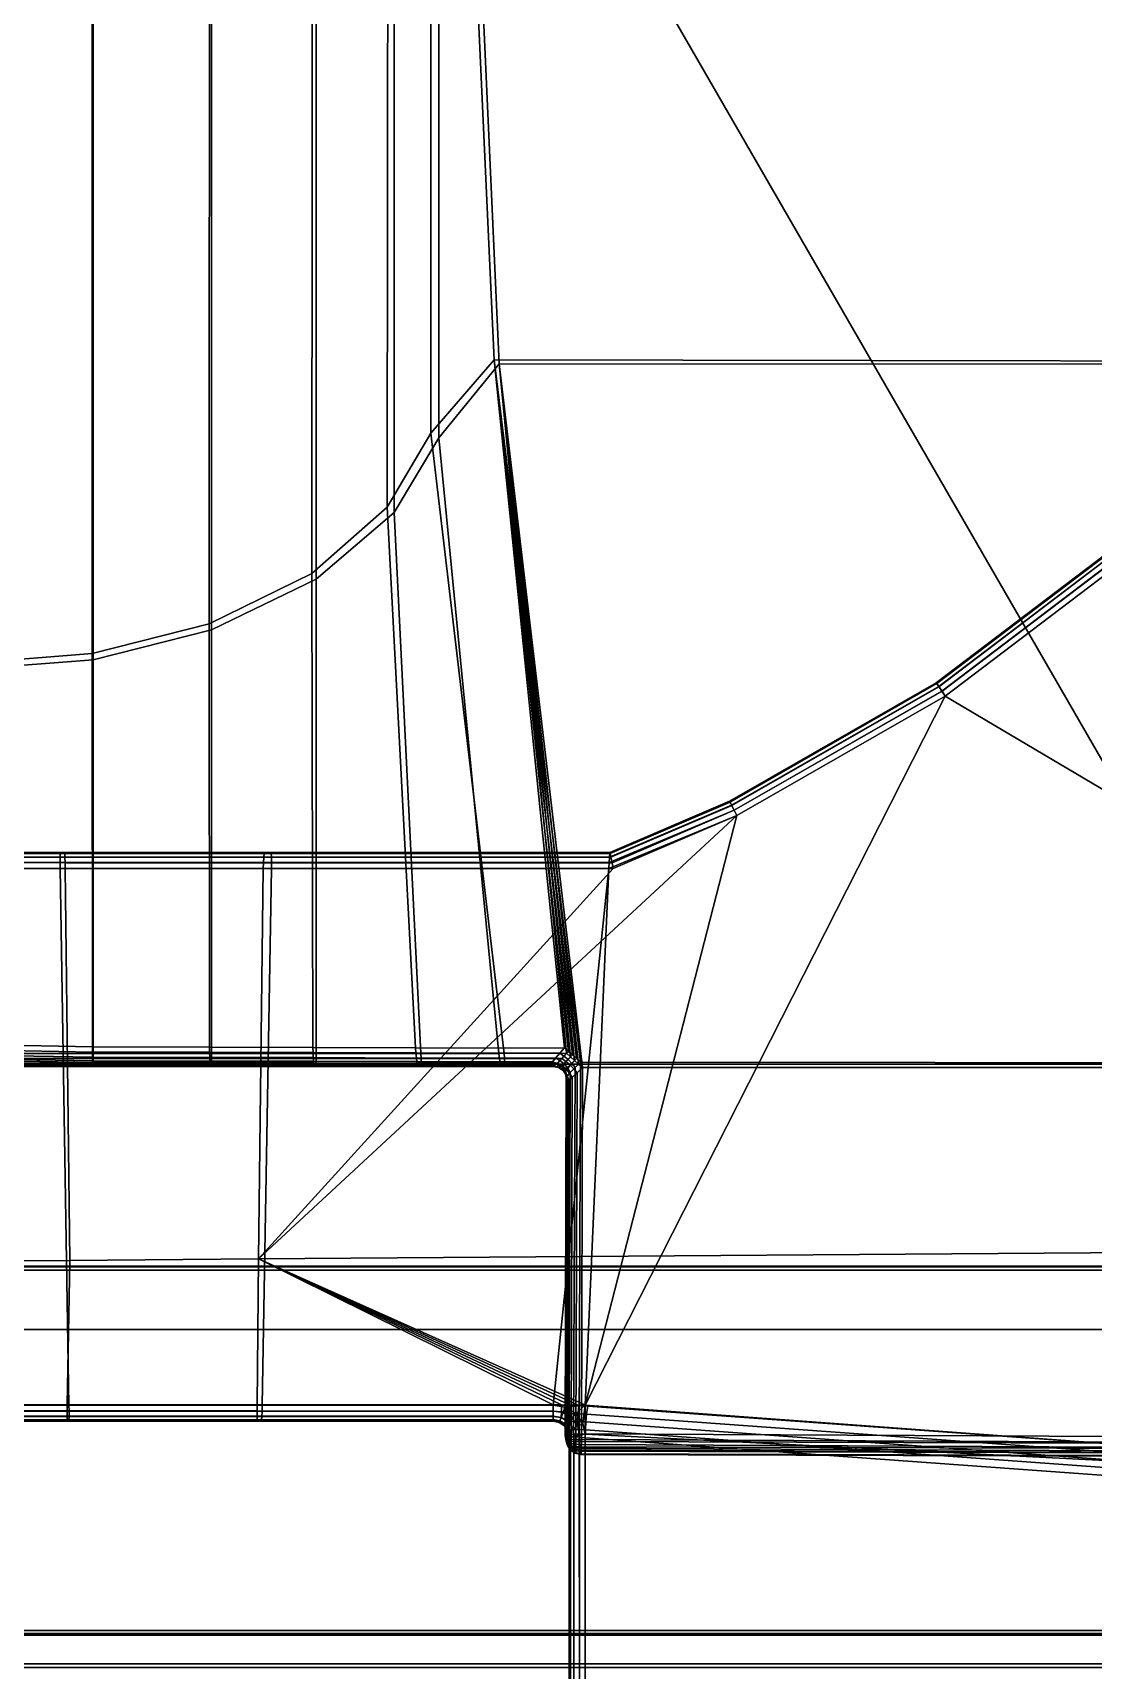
# Model space of a CAD drawing. Extents: x -11.8 to 11.8, y 0 to 23.8.
# Drawn here: x 0.18 to 3.48, y 4.46 to 9.56 of the extents above; entities that cross this region are included whole.
import ezdxf

# ---------------------------------------------------------------- set-up
doc = ezdxf.new("R2010")
doc.units = 0
doc.layers.add('SHP78CM5N_TRADECAD', color=251, linetype='CONTINUOUS')

msp = doc.modelspace()

# ---------------------------------------------------------------- linework, layer by layer
at = {"layer": 'SHP78CM5N_TRADECAD'}
for points in [[(10.8391, 12.2355, 0.0397), (-11.8433, 14.8549, 0.0397), (-11.8433, 4.581, 0.0397), (10.8391, 4.581, 0.0397)], [(1.4195, 8.3141, 34.3156), (1.6161, 8.5419, 34.3145), (1.463, 11.8893, 34.5254), (1.4194, 11.4381, 34.526)], [(1.6323, 8.5296, 34.5247), (1.4444, 8.2992, 34.5247), (1.4444, 11.429, 34.6716), (1.4808, 11.8844, 34.6716)], [(1.6161, 8.5419, 34.3145), (5.1443, 8.5362, 34.1518), (5.0653, 11.8864, 34.2254), (1.463, 11.8893, 34.5254)], [(5.1611, 8.5283, 34.3621), (1.6323, 8.5296, 34.5247), (1.4808, 11.8844, 34.6716), (5.0853, 11.8844, 34.4356)], [(1.2828, 8.083, 34.3155), (1.4195, 8.3141, 34.3156), (1.4194, 11.4381, 34.526), (1.2865, 10.9792, 34.5257)], [(1.4444, 8.2992, 34.5247), (1.3053, 8.0665, 34.5247), (1.3053, 10.969, 34.6716), (1.4444, 11.429, 34.6716)], [(0.0049, 11.1622, 34.2357), (1.2792, 11.1622, 34.2357), (4.0567, 6.3462, 33.5354), (0.0049, 6.3462, 33.5354)], [(4.0567, 6.3462, 33.5354), (1.2792, 11.1622, 34.2357), (6.5364, 10.5575, 33.8521), (8.13, 5.5233, 33.2927)], [(1.0487, 7.8761, 34.3147), (1.2828, 8.083, 34.3155), (1.2865, 10.9792, 34.5257), (1.0509, 10.5689, 34.5252)], [(1.3053, 8.0665, 34.5247), (1.0617, 7.8584, 34.5247), (1.0617, 10.5579, 34.6716), (1.3053, 10.969, 34.6716)], [(1.0509, 10.5689, 34.5252), (0.7294, 10.2576, 34.525), (0.7281, 7.7191, 34.3146), (1.0487, 7.8761, 34.3147)], [(0.7357, 10.246, 34.6716), (1.0617, 10.5579, 34.6716), (1.0617, 7.8584, 34.5247), (0.7357, 7.7006, 34.5247)], [(0.7294, 10.2576, 34.525), (0.3644, 10.074, 34.525), (0.3638, 7.6266, 34.3145), (0.7281, 7.7191, 34.3146)], [(0.3674, 10.062, 34.6716), (0.7357, 10.246, 34.6716), (0.7357, 7.7006, 34.5247), (0.3674, 7.6075, 34.5247)], [(0.3644, 10.074, 34.525), (-0.001, 10.0141, 34.5247), (-0.0016, 7.598, 34.3145), (0.3638, 7.6266, 34.3145)], [(0.0001, 10.005, 34.6716), (0.3674, 10.062, 34.6716), (0.3674, 7.6075, 34.5247), (0.0001, 7.5787, 34.5247)], [(1.6161, 8.5419, 34.3145), (1.4195, 8.3141, 34.3156), (1.6458, 6.3968, 34.0608), (1.8353, 6.3976, 34.0447)], [(1.4444, 8.2992, 34.5247), (1.6323, 8.5296, 34.5247), (1.8421, 6.3804, 34.2942), (1.6307, 6.3801, 34.2909)], [(1.8353, 6.3976, 34.0447), (1.8477, 6.3864, 34.043), (1.6161, 8.5419, 34.3145)], [(1.8477, 6.3864, 34.043), (1.8601, 6.3752, 34.0413), (1.6161, 8.5419, 34.3145)], [(1.8601, 6.3752, 34.0413), (1.8725, 6.364, 34.0396), (1.6161, 8.5419, 34.3145)], [(1.8725, 6.364, 34.0396), (1.8849, 6.3528, 34.0379), (1.6161, 8.5419, 34.3145)], [(1.8849, 6.3528, 34.0379), (5.1977, 6.3491, 33.9475), (5.1443, 8.5362, 34.1518), (1.6161, 8.5419, 34.3145)], [(5.1611, 8.5283, 34.3621), (5.2106, 6.3357, 34.1578), (1.8914, 6.3357, 34.2876), (1.6323, 8.5296, 34.5247)], [(1.8914, 6.3357, 34.2876), (1.879, 6.3469, 34.2892), (1.6323, 8.5296, 34.5247)], [(1.879, 6.3469, 34.2892), (1.8667, 6.358, 34.2909), (1.6323, 8.5296, 34.5247)], [(1.8667, 6.358, 34.2909), (1.8544, 6.3692, 34.2925), (1.6323, 8.5296, 34.5247)], [(1.8544, 6.3692, 34.2925), (1.8421, 6.3804, 34.2942), (1.6323, 8.5296, 34.5247)], [(1.4195, 8.3141, 34.3156), (1.2828, 8.083, 34.3155), (1.3713, 6.3977, 34.0611), (1.6458, 6.3968, 34.0608)], [(1.3053, 8.0665, 34.5247), (1.4444, 8.2992, 34.5247), (1.6307, 6.3801, 34.2909), (1.3879, 6.3802, 34.2961)], [(1.2828, 8.083, 34.3155), (1.0487, 7.8761, 34.3147), (1.0518, 6.3989, 34.071), (1.3713, 6.3977, 34.0611)], [(1.0617, 7.8584, 34.5247), (1.3053, 8.0665, 34.5247), (1.3879, 6.3802, 34.2961), (1.0617, 6.3802, 34.3082)], [(5.8381, 4.9939, 33.2889), (3.5892, 7.9252, 33.397), (3.0217, 7.4938, 33.4239), (1.8998, 5.2832, 33.4804)], [(2.994, 7.5356, 34.0143), (2.994, 7.5356, 33.4754), (3.5559, 7.9627, 33.4486), (3.5559, 7.9627, 34.0128)], [(3.5583, 7.9601, 33.4299), (3.5559, 7.9627, 33.4486), (2.994, 7.5356, 33.4754), (2.996, 7.5327, 33.4568)], [(3.5559, 7.9627, 34.0128), (3.5583, 7.96, 34.0308), (2.996, 7.5327, 34.0323), (2.994, 7.5356, 34.0143)], [(3.5656, 7.9518, 33.4127), (3.5583, 7.9601, 33.4299), (2.996, 7.5327, 33.4568), (3.0021, 7.5235, 33.4395)], [(3.5583, 7.96, 34.0308), (3.5658, 7.9516, 34.0474), (3.0022, 7.5233, 34.0487), (2.996, 7.5327, 34.0323)], [(3.5769, 7.9391, 33.4011), (3.5656, 7.9518, 33.4127), (3.0021, 7.5235, 33.4395), (3.0114, 7.5093, 33.428)], [(3.5658, 7.9516, 34.0474), (3.5771, 7.9389, 34.0578), (3.0117, 7.509, 34.059), (3.0022, 7.5233, 34.0487)], [(3.5892, 7.9252, 33.397), (3.5769, 7.9391, 33.4011), (3.0114, 7.5093, 33.428), (3.0217, 7.4938, 33.4239)], [(3.5771, 7.9389, 34.0578), (3.5892, 7.9252, 34.0605), (3.0217, 7.4939, 34.0615), (3.0117, 7.509, 34.059)], [(5.9224, 5.7757, 33.9122), (3.0217, 7.4939, 34.0615), (3.5892, 7.9252, 34.0605)], [(1.0487, 7.8761, 34.3147), (0.7281, 7.7191, 34.3146), (0.7298, 6.3997, 34.0771), (1.0518, 6.3989, 34.071)], [(0.7357, 7.7006, 34.5247), (1.0617, 7.8584, 34.5247), (1.0617, 6.3802, 34.3082), (0.7357, 6.3801, 34.3115)], [(0.7281, 7.7191, 34.3146), (0.3638, 7.6266, 34.3145), (0.3647, 6.4001, 34.0839), (0.7298, 6.3997, 34.0771)], [(0.3674, 7.6075, 34.5247), (0.7357, 7.7006, 34.5247), (0.7357, 6.3801, 34.3115), (0.3674, 6.3801, 34.3231)], [(0.3638, 7.6266, 34.3145), (-0.0016, 7.598, 34.3145), (0.0449, 6.4062, 34.0828), (0.3647, 6.4001, 34.0839)], [(0.0001, 7.5787, 34.5247), (0.3674, 7.6075, 34.5247), (0.3674, 6.3801, 34.3231), (0.0474, 6.3801, 34.3265)], [(2.3515, 7.1633, 34.0353), (2.3499, 7.1665, 34.0179), (2.994, 7.5356, 34.0143), (2.996, 7.5327, 34.0323)], [(2.994, 7.5356, 33.4754), (2.994, 7.5356, 34.0143), (2.3499, 7.1665, 34.0179), (2.3499, 7.1665, 33.5084)], [(2.3499, 7.1665, 33.5084), (2.3514, 7.1634, 33.4896), (2.996, 7.5327, 33.4568), (2.994, 7.5356, 33.4754)], [(2.3514, 7.1634, 33.4896), (2.3563, 7.1535, 33.4722), (3.0021, 7.5235, 33.4395), (2.996, 7.5327, 33.4568)], [(2.3565, 7.1531, 34.0513), (2.3515, 7.1633, 34.0353), (2.996, 7.5327, 34.0323), (3.0022, 7.5233, 34.0487)], [(2.3563, 7.1535, 33.4722), (2.3638, 7.1383, 33.4604), (3.0114, 7.5093, 33.428), (3.0021, 7.5235, 33.4395)], [(2.3642, 7.1379, 34.0608), (2.3565, 7.1531, 34.0513), (3.0022, 7.5233, 34.0487), (3.0117, 7.509, 34.059)], [(2.3638, 7.1383, 33.4604), (2.3721, 7.1217, 33.4561), (3.0217, 7.4938, 33.4239), (3.0114, 7.5093, 33.428)], [(2.3721, 7.1219, 34.0625), (2.3642, 7.1379, 34.0608), (3.0117, 7.509, 34.059), (3.0217, 7.4939, 34.0615)], [(2.3721, 7.1219, 34.0625), (3.0217, 7.4939, 34.0615), (5.9224, 5.7757, 33.9122), (0.8817, 5.7391, 33.9737)], [(3.0217, 7.4938, 33.4239), (2.3721, 7.1217, 33.4561), (1.8998, 5.2832, 33.4804)], [(2.3638, 7.1383, 33.4604), (2.3563, 7.1535, 33.4722), (1.9762, 6.9917, 33.5102), (1.975, 6.9748, 33.4989)], [(2.3563, 7.1535, 33.4722), (2.3514, 7.1634, 33.4896), (1.977, 7.0028, 33.5272), (1.9762, 6.9917, 33.5102)], [(2.3514, 7.1634, 33.4896), (2.3499, 7.1665, 33.5084), (1.9772, 7.0063, 33.5457), (1.977, 7.0028, 33.5272)], [(1.9772, 7.0063, 34.0207), (1.9772, 7.0063, 33.5457), (2.3499, 7.1665, 33.5084), (2.3499, 7.1665, 34.0179)], [(2.3499, 7.1665, 34.0179), (2.3515, 7.1633, 34.0353), (1.978, 7.0027, 34.0381), (1.9772, 7.0063, 34.0207)], [(2.3515, 7.1633, 34.0353), (2.3565, 7.1531, 34.0513), (1.9803, 6.9914, 34.0539), (1.978, 7.0027, 34.0381)], [(2.3565, 7.1531, 34.0513), (2.3642, 7.1379, 34.0608), (1.9838, 6.9743, 34.0633), (1.9803, 6.9914, 34.0539)], [(0.8817, 5.7391, 33.9737), (1.9874, 6.9566, 34.0648), (2.3721, 7.1219, 34.0625)], [(2.3721, 7.1217, 33.4561), (1.9737, 6.9564, 33.4952), (1.8998, 5.2832, 33.4804)], [(2.3721, 7.1217, 33.4561), (2.3638, 7.1383, 33.4604), (1.975, 6.9748, 33.4989), (1.9737, 6.9564, 33.4952)], [(2.3642, 7.1379, 34.0608), (2.3721, 7.1219, 34.0625), (1.9874, 6.9566, 34.0648), (1.9838, 6.9743, 34.0633)], [(-0.4368, 7.0063, 33.5831), (-0.4384, 7.0028, 33.5644), (0.2643, 7.0028, 33.5641), (0.2647, 7.0063, 33.5828)], [(-0.4384, 7.0028, 33.5644), (-0.4384, 6.9919, 33.5471), (0.264, 6.9917, 33.5469), (0.2643, 7.0028, 33.5641)], [(0.2647, 7.0063, 33.5828), (0.2781, 7.0063, 34.0738), (-0.3799, 7.0063, 34.0378), (-0.4368, 7.0063, 33.5831)], [(0.2781, 7.0063, 34.0738), (0.2786, 7.0027, 34.0913), (-0.3773, 7.0028, 34.0557), (-0.3799, 7.0063, 34.0378)], [(0.2786, 7.0027, 34.0913), (0.2792, 6.9914, 34.1072), (-0.3738, 6.9916, 34.0719), (-0.3773, 7.0028, 34.0557)], [(0.9223, 6.9917, 33.5328), (0.9218, 7.0028, 33.55), (0.2643, 7.0028, 33.5641), (0.264, 6.9917, 33.5469)], [(0.9218, 7.0028, 33.55), (0.921, 7.0063, 33.5686), (0.2647, 7.0063, 33.5828), (0.2643, 7.0028, 33.5641)], [(0.9001, 7.0063, 34.0355), (0.2781, 7.0063, 34.0738), (0.2647, 7.0063, 33.5828), (0.921, 7.0063, 33.5686)], [(0.2786, 7.0027, 34.0913), (0.2781, 7.0063, 34.0738), (0.9001, 7.0063, 34.0355), (0.8993, 7.0027, 34.0532)], [(0.2792, 6.9914, 34.1072), (0.2786, 7.0027, 34.0913), (0.8993, 7.0027, 34.0532), (0.8983, 6.9914, 34.0694)], [(1.978, 7.0027, 34.0381), (1.9803, 6.9914, 34.0539), (0.8983, 6.9914, 34.0694), (0.8993, 7.0027, 34.0532)], [(1.9772, 7.0063, 34.0207), (1.978, 7.0027, 34.0381), (0.8993, 7.0027, 34.0532), (0.9001, 7.0063, 34.0355)], [(1.9772, 7.0063, 34.0207), (0.9001, 7.0063, 34.0355), (0.921, 7.0063, 33.5686), (1.9772, 7.0063, 33.5457)], [(0.921, 7.0063, 33.5686), (0.9218, 7.0028, 33.55), (1.977, 7.0028, 33.5272), (1.9772, 7.0063, 33.5457)], [(0.9218, 7.0028, 33.55), (0.9223, 6.9917, 33.5328), (1.9762, 6.9917, 33.5102), (1.977, 7.0028, 33.5272)], [(-0.4384, 6.9919, 33.5471), (-0.4365, 6.9753, 33.5354), (0.264, 6.9748, 33.5354), (0.264, 6.9917, 33.5469)], [(-0.4365, 6.9753, 33.5354), (-0.4334, 6.9573, 33.5313), (0.2642, 6.9563, 33.5313), (0.264, 6.9748, 33.5354)], [(0.2642, 6.9563, 33.5313), (-0.4334, 6.9573, 33.5313), (-0.1027, 5.2819, 33.4811), (0.2915, 5.2829, 33.4812)], [(0.2792, 6.9914, 34.1072), (0.2798, 6.9743, 34.1167), (-0.3704, 6.9747, 34.0817), (-0.3738, 6.9916, 34.0719)], [(0.2798, 6.9743, 34.1167), (0.2801, 6.9566, 34.1183), (-0.3678, 6.9568, 34.0837), (-0.3704, 6.9747, 34.0817)], [(-0.3678, 6.9568, 34.0837), (0.2801, 6.9566, 34.1183), (0.2948, 5.7348, 33.9809), (-0.2231, 5.731, 33.9756)], [(0.9225, 6.9748, 33.5213), (0.9223, 6.9917, 33.5328), (0.264, 6.9917, 33.5469), (0.264, 6.9748, 33.5354)], [(0.9224, 6.9563, 33.5174), (0.9225, 6.9748, 33.5213), (0.264, 6.9748, 33.5354), (0.2642, 6.9563, 33.5313)], [(0.9224, 6.9563, 33.5174), (0.2642, 6.9563, 33.5313), (0.2915, 5.2829, 33.4812), (0.8938, 5.2829, 33.4808)], [(0.2798, 6.9743, 34.1167), (0.2792, 6.9914, 34.1072), (0.8983, 6.9914, 34.0694), (0.8976, 6.9744, 34.0793)], [(0.2801, 6.9566, 34.1183), (0.2798, 6.9743, 34.1167), (0.8976, 6.9744, 34.0793), (0.8972, 6.9565, 34.0813)], [(0.8817, 5.7391, 33.9737), (0.2948, 5.7348, 33.9809), (0.2801, 6.9566, 34.1183), (0.8972, 6.9565, 34.0813)], [(0.8817, 5.7391, 33.9737), (0.8972, 6.9565, 34.0813), (1.9874, 6.9566, 34.0648)], [(0.9224, 6.9563, 33.5174), (0.8938, 5.2829, 33.4808), (1.8004, 5.2833, 33.4805), (1.9737, 6.9564, 33.4952)], [(1.9838, 6.9743, 34.0633), (1.9874, 6.9566, 34.0648), (0.8972, 6.9565, 34.0813), (0.8976, 6.9744, 34.0793)], [(1.9803, 6.9914, 34.0539), (1.9838, 6.9743, 34.0633), (0.8976, 6.9744, 34.0793), (0.8983, 6.9914, 34.0694)], [(0.9223, 6.9917, 33.5328), (0.9225, 6.9748, 33.5213), (1.975, 6.9748, 33.4989), (1.9762, 6.9917, 33.5102)], [(0.9225, 6.9748, 33.5213), (0.9224, 6.9563, 33.5174), (1.9737, 6.9564, 33.4952), (1.975, 6.9748, 33.4989)], [(1.8004, 5.2833, 33.4805), (1.8998, 5.2832, 33.4804), (1.9737, 6.9564, 33.4952)], [(0.3647, 6.384, 34.0841), (0.3647, 6.4001, 34.0839), (0.0449, 6.4062, 34.0828), (0.0488, 6.3897, 34.0828)], [(0.3648, 6.368, 34.0915), (0.3647, 6.384, 34.0841), (0.0488, 6.3897, 34.0828), (0.0596, 6.3736, 34.09)], [(0.7299, 6.3835, 34.0774), (0.7298, 6.3997, 34.0771), (0.3647, 6.4001, 34.0839), (0.3647, 6.384, 34.0841)], [(0.7302, 6.3675, 34.0849), (0.7299, 6.3835, 34.0774), (0.3647, 6.384, 34.0841), (0.3648, 6.368, 34.0915)], [(0.7298, 6.3997, 34.0771), (0.7299, 6.3835, 34.0774), (1.052, 6.3827, 34.0716), (1.0518, 6.3989, 34.071)], [(0.7299, 6.3835, 34.0774), (0.7302, 6.3675, 34.0849), (1.0524, 6.3667, 34.0792), (1.052, 6.3827, 34.0716)], [(1.3724, 6.3814, 34.0619), (1.3713, 6.3977, 34.0611), (1.0518, 6.3989, 34.071), (1.052, 6.3827, 34.0716)], [(1.3739, 6.3655, 34.0697), (1.3724, 6.3814, 34.0619), (1.052, 6.3827, 34.0716), (1.0524, 6.3667, 34.0792)], [(1.3713, 6.3977, 34.0611), (1.3724, 6.3814, 34.0619), (1.6474, 6.3805, 34.0618), (1.6458, 6.3968, 34.0608)], [(1.3724, 6.3814, 34.0619), (1.3739, 6.3655, 34.0697), (1.6485, 6.3647, 34.07), (1.6474, 6.3805, 34.0618)], [(1.6458, 6.3968, 34.0608), (1.6474, 6.3805, 34.0618), (1.8205, 6.3808, 34.0472), (1.8353, 6.3976, 34.0447)], [(1.8477, 6.3864, 34.043), (1.8353, 6.3976, 34.0447), (1.8205, 6.3808, 34.0472), (1.8338, 6.3717, 34.0455)], [(1.8468, 6.3608, 34.0437), (1.8601, 6.3752, 34.0413), (1.8477, 6.3864, 34.043), (1.8338, 6.3717, 34.0455)], [(4.0567, 6.3462, 33.5354), (4.4797, 4.4657, 33.1108), (0.0053, 4.4657, 33.1108), (0.0049, 6.3462, 33.5354)], [(0.3674, 6.3801, 34.3231), (0.3673, 6.3637, 34.3173), (0.0648, 6.3639, 34.3205), (0.0474, 6.3801, 34.3265)], [(0.365, 6.3567, 34.1049), (0.3648, 6.368, 34.0915), (0.0596, 6.3736, 34.09), (0.0754, 6.3621, 34.1034)], [(0.3673, 6.3637, 34.3173), (0.3672, 6.3496, 34.305), (0.0804, 6.3498, 34.308), (0.0648, 6.3639, 34.3205)], [(0.3652, 6.3521, 34.1204), (0.365, 6.3567, 34.1049), (0.0754, 6.3621, 34.1034), (0.0921, 6.3572, 34.1192)], [(0.3672, 6.3496, 34.305), (0.3671, 6.3411, 34.2883), (0.0906, 6.3412, 34.2912), (0.0804, 6.3498, 34.308)], [(0.3671, 6.3411, 34.2883), (0.3669, 6.3395, 34.271), (0.0937, 6.3396, 34.2739), (0.0906, 6.3412, 34.2912)], [(0.0937, 6.3396, 34.2739), (0.3669, 6.3395, 34.271), (0.3652, 6.3521, 34.1204), (0.0921, 6.3572, 34.1192)], [(0.7306, 6.3561, 34.0984), (0.7302, 6.3675, 34.0849), (0.3648, 6.368, 34.0915), (0.365, 6.3567, 34.1049)], [(0.731, 6.3516, 34.1139), (0.7306, 6.3561, 34.0984), (0.365, 6.3567, 34.1049), (0.3652, 6.3521, 34.1204)], [(0.3669, 6.3395, 34.271), (0.7346, 6.3394, 34.2595), (0.731, 6.3516, 34.1139), (0.3652, 6.3521, 34.1204)], [(0.735, 6.3411, 34.2768), (0.7346, 6.3394, 34.2595), (0.3669, 6.3395, 34.271), (0.3671, 6.3411, 34.2883)], [(0.7354, 6.3496, 34.2934), (0.735, 6.3411, 34.2768), (0.3671, 6.3411, 34.2883), (0.3672, 6.3496, 34.305)], [(0.7356, 6.3637, 34.3057), (0.7354, 6.3496, 34.2934), (0.3672, 6.3496, 34.305), (0.3673, 6.3637, 34.3173)], [(0.7357, 6.3801, 34.3115), (0.7356, 6.3637, 34.3057), (0.3673, 6.3637, 34.3173), (0.3674, 6.3801, 34.3231)], [(0.7302, 6.3675, 34.0849), (0.7306, 6.3561, 34.0984), (1.0531, 6.3554, 34.0929), (1.0524, 6.3667, 34.0792)], [(0.7306, 6.3561, 34.0984), (0.731, 6.3516, 34.1139), (1.0537, 6.351, 34.1085), (1.0531, 6.3554, 34.0929)], [(0.7346, 6.3394, 34.2595), (1.0598, 6.3392, 34.2568), (1.0537, 6.351, 34.1085), (0.731, 6.3516, 34.1139)], [(0.7346, 6.3394, 34.2595), (0.735, 6.3411, 34.2768), (1.0605, 6.341, 34.274), (1.0598, 6.3392, 34.2568)], [(0.735, 6.3411, 34.2768), (0.7354, 6.3496, 34.2934), (1.0612, 6.3496, 34.2906), (1.0605, 6.341, 34.274)], [(0.7354, 6.3496, 34.2934), (0.7356, 6.3637, 34.3057), (1.0616, 6.3638, 34.3026), (1.0612, 6.3496, 34.2906)], [(0.7356, 6.3637, 34.3057), (0.7357, 6.3801, 34.3115), (1.0617, 6.3802, 34.3082), (1.0616, 6.3638, 34.3026)], [(1.3755, 6.3543, 34.0835), (1.3739, 6.3655, 34.0697), (1.0524, 6.3667, 34.0792), (1.0531, 6.3554, 34.0929)], [(1.3768, 6.3499, 34.0992), (1.3755, 6.3543, 34.0835), (1.0531, 6.3554, 34.0929), (1.0537, 6.351, 34.1085)], [(1.0598, 6.3392, 34.2568), (1.3869, 6.339, 34.2453), (1.3768, 6.3499, 34.0992), (1.0537, 6.351, 34.1085)], [(1.3879, 6.3409, 34.2625), (1.3869, 6.339, 34.2453), (1.0598, 6.3392, 34.2568), (1.0605, 6.341, 34.274)], [(1.3885, 6.3495, 34.2789), (1.3879, 6.3409, 34.2625), (1.0605, 6.341, 34.274), (1.0612, 6.3496, 34.2906)], [(1.3885, 6.3638, 34.2908), (1.3885, 6.3495, 34.2789), (1.0612, 6.3496, 34.2906), (1.0616, 6.3638, 34.3026)], [(1.3879, 6.3802, 34.2961), (1.3885, 6.3638, 34.2908), (1.0616, 6.3638, 34.3026), (1.0617, 6.3802, 34.3082)], [(1.3739, 6.3655, 34.0697), (1.3755, 6.3543, 34.0835), (1.6486, 6.3535, 34.0839), (1.6485, 6.3647, 34.07)], [(1.3755, 6.3543, 34.0835), (1.3768, 6.3499, 34.0992), (1.6479, 6.3492, 34.0997), (1.6486, 6.3535, 34.0839)], [(1.3869, 6.339, 34.2453), (1.6381, 6.3389, 34.2407), (1.6479, 6.3492, 34.0997), (1.3768, 6.3499, 34.0992)], [(1.3869, 6.339, 34.2453), (1.3879, 6.3409, 34.2625), (1.6366, 6.3408, 34.2578), (1.6381, 6.3389, 34.2407)], [(1.3885, 6.3638, 34.2908), (1.3879, 6.3802, 34.2961), (1.6307, 6.3801, 34.2909), (1.6325, 6.3638, 34.2858)], [(1.3879, 6.3409, 34.2625), (1.3885, 6.3495, 34.2789), (1.6346, 6.3495, 34.2741), (1.6366, 6.3408, 34.2578)], [(1.3885, 6.3495, 34.2789), (1.3885, 6.3638, 34.2908), (1.6325, 6.3638, 34.2858), (1.6346, 6.3495, 34.2741)], [(1.6325, 6.3638, 34.2858), (1.6307, 6.3801, 34.2909), (1.8421, 6.3804, 34.2942), (1.8268, 6.3639, 34.2889)], [(1.6346, 6.3495, 34.2741), (1.6325, 6.3638, 34.2858), (1.8268, 6.3639, 34.2889), (1.8128, 6.3496, 34.2772)], [(1.6366, 6.3408, 34.2578), (1.6346, 6.3495, 34.2741), (1.8128, 6.3496, 34.2772), (1.8035, 6.3408, 34.2608)], [(1.6381, 6.3389, 34.2407), (1.6366, 6.3408, 34.2578), (1.8035, 6.3408, 34.2608), (1.8002, 6.339, 34.2436)], [(1.6381, 6.3389, 34.2407), (1.8002, 6.339, 34.2436), (1.7961, 6.3495, 34.0878), (1.6479, 6.3492, 34.0997)], [(1.6474, 6.3805, 34.0618), (1.6485, 6.3647, 34.07), (1.8071, 6.3649, 34.0566), (1.8205, 6.3808, 34.0472)], [(1.6486, 6.3535, 34.0839), (1.6479, 6.3492, 34.0997), (1.7961, 6.3495, 34.0878), (1.7986, 6.3538, 34.0714)], [(1.6485, 6.3647, 34.07), (1.6486, 6.3535, 34.0839), (1.7986, 6.3538, 34.0714), (1.8071, 6.3649, 34.0566)], [(1.7986, 6.3538, 34.0714), (1.7961, 6.3495, 34.0878), (1.8127, 6.3465, 34.0861), (1.8138, 6.3488, 34.0697)], [(1.8002, 6.339, 34.2436), (1.8168, 6.3358, 34.2436), (1.8127, 6.3465, 34.0861), (1.7961, 6.3495, 34.0878)], [(1.8214, 6.3578, 34.0548), (1.8071, 6.3649, 34.0566), (1.7986, 6.3538, 34.0714), (1.8138, 6.3488, 34.0697)], [(1.8168, 6.3358, 34.2436), (1.8002, 6.339, 34.2436), (1.8035, 6.3408, 34.2608), (1.8188, 6.3357, 34.2604)], [(1.8188, 6.3357, 34.2604), (1.8035, 6.3408, 34.2608), (1.8128, 6.3496, 34.2772), (1.8271, 6.3424, 34.2764)], [(1.8338, 6.3717, 34.0455), (1.8205, 6.3808, 34.0472), (1.8071, 6.3649, 34.0566), (1.8214, 6.3578, 34.0548)], [(1.8138, 6.3488, 34.0697), (1.8127, 6.3465, 34.0861), (1.8279, 6.3366, 34.084), (1.8281, 6.3386, 34.0676)], [(1.8168, 6.3358, 34.2436), (1.832, 6.3257, 34.2427), (1.8279, 6.3366, 34.084), (1.8127, 6.3465, 34.0861)], [(1.8271, 6.3424, 34.2764), (1.8128, 6.3496, 34.2772), (1.8268, 6.3639, 34.2889), (1.8401, 6.3548, 34.2878)], [(1.8349, 6.3473, 34.0529), (1.8214, 6.3578, 34.0548), (1.8138, 6.3488, 34.0697), (1.8281, 6.3386, 34.0676)], [(1.8331, 6.3254, 34.2594), (1.832, 6.3257, 34.2427), (1.8168, 6.3358, 34.2436), (1.8188, 6.3357, 34.2604)], [(1.8406, 6.3318, 34.2752), (1.8331, 6.3254, 34.2594), (1.8188, 6.3357, 34.2604), (1.8271, 6.3424, 34.2764)], [(1.8349, 6.3473, 34.0529), (1.8468, 6.3608, 34.0437), (1.8338, 6.3717, 34.0455), (1.8214, 6.3578, 34.0548)], [(1.8268, 6.3639, 34.2889), (1.8421, 6.3804, 34.2942), (1.8544, 6.3692, 34.2925), (1.8401, 6.3548, 34.2878)], [(1.8406, 6.3318, 34.2752), (1.8271, 6.3424, 34.2764), (1.8401, 6.3548, 34.2878), (1.853, 6.3439, 34.2864)], [(1.8281, 6.3386, 34.0676), (1.8279, 6.3366, 34.084), (1.8379, 6.3214, 34.0818), (1.8385, 6.3244, 34.0656)], [(1.832, 6.3257, 34.2427), (1.8419, 6.3105, 34.241), (1.8379, 6.3214, 34.0818), (1.8279, 6.3366, 34.084)], [(1.8349, 6.3473, 34.0529), (1.8281, 6.3386, 34.0676), (1.8385, 6.3244, 34.0656), (1.8459, 6.3341, 34.0509)], [(1.8406, 6.3318, 34.2752), (1.8515, 6.3187, 34.2737), (1.8434, 6.3112, 34.2578), (1.8331, 6.3254, 34.2594)], [(1.8349, 6.3473, 34.0529), (1.8459, 6.3341, 34.0509), (1.8585, 6.3487, 34.0418), (1.8468, 6.3608, 34.0437)], [(1.8385, 6.3244, 34.0656), (1.8438, 6.3092, 34.0639), (1.8534, 6.3203, 34.0492), (1.8459, 6.3341, 34.0509)], [(1.8401, 6.3548, 34.2878), (1.8544, 6.3692, 34.2925), (1.8667, 6.358, 34.2909), (1.853, 6.3439, 34.2864)], [(1.8406, 6.3318, 34.2752), (1.853, 6.3439, 34.2864), (1.8646, 6.3318, 34.2848), (1.8515, 6.3187, 34.2737)], [(1.8459, 6.3341, 34.0509), (1.8534, 6.3203, 34.0492), (1.8684, 6.3362, 34.0401), (1.8585, 6.3487, 34.0418)], [(1.8585, 6.3487, 34.0418), (1.8725, 6.364, 34.0396), (1.8601, 6.3752, 34.0413), (1.8468, 6.3608, 34.0437)], [(1.8497, 5.1922, 33.952), (1.864, 5.1933, 33.9418), (1.8684, 6.3362, 34.0401), (1.8534, 6.3203, 34.0492)], [(1.8646, 6.3318, 34.2848), (1.8745, 6.3193, 34.2831), (1.859, 6.3049, 34.272), (1.8515, 6.3187, 34.2737)], [(1.853, 6.3439, 34.2864), (1.8667, 6.358, 34.2909), (1.879, 6.3469, 34.2892), (1.8646, 6.3318, 34.2848)], [(1.8684, 6.3362, 34.0401), (1.8849, 6.3528, 34.0379), (1.8725, 6.364, 34.0396), (1.8585, 6.3487, 34.0418)], [(1.864, 5.1933, 33.9418), (1.8811, 5.1936, 33.9379), (1.8849, 6.3528, 34.0379), (1.8684, 6.3362, 34.0401)], [(1.879, 6.3469, 34.2892), (1.8914, 6.3357, 34.2876), (1.8745, 6.3193, 34.2831), (1.8646, 6.3318, 34.2848)], [(1.888, 5.1701, 34.1482), (1.8708, 5.1705, 34.1456), (1.8745, 6.3193, 34.2831), (1.8914, 6.3357, 34.2876)], [(5.2249, 5.177, 33.8652), (5.1977, 6.3491, 33.9475), (1.8849, 6.3528, 34.0379), (1.8811, 5.1936, 33.9379)], [(5.2106, 6.3357, 34.1578), (5.2359, 5.16, 34.0599), (1.888, 5.1701, 34.1482), (1.8914, 6.3357, 34.2876)], [(1.8434, 6.3112, 34.2578), (1.8419, 6.3105, 34.241), (1.832, 6.3257, 34.2427), (1.8331, 6.3254, 34.2594)], [(1.8374, 5.1888, 33.9841), (1.8403, 5.1907, 33.9668), (1.8438, 6.3092, 34.0639), (1.8411, 6.305, 34.0801)], [(1.8449, 6.294, 34.2391), (1.8418, 5.1751, 34.1058), (1.8374, 5.1888, 33.9841), (1.8411, 6.305, 34.0801)], [(1.8379, 6.3214, 34.0818), (1.8411, 6.305, 34.0801), (1.8438, 6.3092, 34.0639), (1.8385, 6.3244, 34.0656)], [(1.8419, 6.3105, 34.241), (1.8449, 6.294, 34.2391), (1.8411, 6.305, 34.0801), (1.8379, 6.3214, 34.0818)], [(1.8403, 5.1907, 33.9668), (1.8497, 5.1922, 33.952), (1.8534, 6.3203, 34.0492), (1.8438, 6.3092, 34.0639)], [(1.8457, 5.1732, 34.1226), (1.8418, 5.1751, 34.1058), (1.8449, 6.294, 34.2391), (1.8486, 6.296, 34.256)], [(1.8486, 6.296, 34.256), (1.8449, 6.294, 34.2391), (1.8419, 6.3105, 34.241), (1.8434, 6.3112, 34.2578)], [(1.8515, 6.3187, 34.2737), (1.859, 6.3049, 34.272), (1.8486, 6.296, 34.256), (1.8434, 6.3112, 34.2578)], [(1.8559, 5.1716, 34.1366), (1.8457, 5.1732, 34.1226), (1.8486, 6.296, 34.256), (1.859, 6.3049, 34.272)], [(1.8708, 5.1705, 34.1456), (1.8559, 5.1716, 34.1366), (1.859, 6.3049, 34.272), (1.8745, 6.3193, 34.2831)], [(1.9079, 5.2803, 33.9274), (0.8817, 5.7391, 33.9737), (5.9224, 5.7757, 33.9122), (5.8418, 4.9953, 33.8328)], [(0.2948, 5.7348, 33.9809), (0.286, 5.2843, 33.9298), (-0.1693, 5.284, 33.9293), (-0.2231, 5.731, 33.9756)], [(0.8778, 5.2844, 33.9291), (0.286, 5.2843, 33.9298), (0.2948, 5.7348, 33.9809), (0.8817, 5.7391, 33.9737)], [(1.8004, 5.2844, 33.9287), (0.8778, 5.2844, 33.9291), (0.8817, 5.7391, 33.9737)], [(1.9079, 5.2803, 33.9274), (1.8803, 5.2821, 33.928), (0.8817, 5.7391, 33.9737)], [(1.8803, 5.2821, 33.928), (1.8532, 5.2834, 33.9285), (0.8817, 5.7391, 33.9737)], [(1.8532, 5.2834, 33.9285), (1.8266, 5.2842, 33.9287), (0.8817, 5.7391, 33.9737)], [(1.8266, 5.2842, 33.9287), (1.8004, 5.2844, 33.9287), (0.8817, 5.7391, 33.9737)], [(-10.9122, 5.7163, 4.9527), (11.7095, 5.7163, 4.9527), (11.7095, 4.5661, 3.7945), (-11.8433, 4.5661, 3.7945)], [(-10.9122, 5.7143, 5.1084), (10.8391, 5.7144, 5.1122), (11.7095, 5.7163, 4.9527), (-10.9122, 5.7163, 4.9527)], [(10.8391, 5.704, 6.001), (10.8391, 5.7144, 5.1122), (-10.9122, 5.7143, 5.1084), (-10.9122, 5.704, 6.001)], [(10.8391, 5.5195, 6.3166), (10.8391, 5.704, 6.001), (-10.9122, 5.704, 6.001), (-10.9122, 5.5195, 6.3166)], [(10.8391, 3.9269, 6.3166), (10.8391, 5.5195, 6.3166), (-10.9122, 5.5195, 6.3166), (-10.9122, 3.9269, 6.3166)], [(-0.1665, 5.2653, 33.9239), (-0.1693, 5.284, 33.9293), (0.286, 5.2843, 33.9298), (0.2857, 5.2655, 33.9243)], [(-0.1628, 5.2487, 33.9114), (-0.1665, 5.2653, 33.9239), (0.2857, 5.2655, 33.9243), (0.2855, 5.2488, 33.9115)], [(0.2918, 5.2646, 33.4842), (0.2915, 5.2829, 33.4812), (-0.1027, 5.2819, 33.4811), (-0.0997, 5.2642, 33.4842)], [(0.2918, 5.2477, 33.4949), (0.2918, 5.2646, 33.4842), (-0.0997, 5.2642, 33.4842), (-0.0982, 5.2475, 33.495)], [(0.8778, 5.2656, 33.9238), (0.878, 5.2489, 33.9113), (0.2855, 5.2488, 33.9115), (0.2857, 5.2655, 33.9243)], [(0.8778, 5.2844, 33.9291), (0.8778, 5.2656, 33.9238), (0.2857, 5.2655, 33.9243), (0.286, 5.2843, 33.9298)], [(0.2915, 5.2829, 33.4812), (0.2918, 5.2646, 33.4842), (0.8933, 5.2646, 33.4839), (0.8938, 5.2829, 33.4808)], [(0.2918, 5.2646, 33.4842), (0.2918, 5.2477, 33.4949), (0.8926, 5.2477, 33.4947), (0.8933, 5.2646, 33.4839)], [(1.8004, 5.2844, 33.9287), (1.8004, 5.265, 33.9233), (0.8778, 5.2656, 33.9238), (0.8778, 5.2844, 33.9291)], [(1.8004, 5.265, 33.9233), (1.8004, 5.2489, 33.9111), (0.878, 5.2489, 33.9113), (0.8778, 5.2656, 33.9238)], [(1.8002, 5.2477, 33.4946), (1.8003, 5.2648, 33.4837), (0.8933, 5.2646, 33.4839), (0.8926, 5.2477, 33.4947)], [(1.8003, 5.2648, 33.4837), (1.8004, 5.2833, 33.4805), (0.8938, 5.2829, 33.4808), (0.8933, 5.2646, 33.4839)], [(1.8309, 5.2604, 33.4829), (1.8003, 5.2648, 33.4837), (1.8002, 5.2477, 33.4946), (1.8252, 5.245, 33.4938)], [(1.837, 5.277, 33.4797), (1.8004, 5.2833, 33.4805), (1.8003, 5.2648, 33.4837), (1.8309, 5.2604, 33.4829)], [(1.8004, 5.265, 33.9233), (1.8004, 5.2844, 33.9287), (1.8266, 5.2842, 33.9287), (1.826, 5.263, 33.9231)], [(1.8998, 5.2832, 33.4804), (1.8004, 5.2833, 33.4805), (1.837, 5.277, 33.4797)], [(1.8255, 5.245, 33.9117), (1.8004, 5.2489, 33.9111), (1.8004, 5.265, 33.9233), (1.826, 5.263, 33.9231)], [(1.8481, 5.2316, 33.4917), (1.8591, 5.2439, 33.4807), (1.8309, 5.2604, 33.4829), (1.8252, 5.245, 33.4938)], [(1.8511, 5.2338, 33.9134), (1.8255, 5.245, 33.9117), (1.826, 5.263, 33.9231), (1.8521, 5.257, 33.9234)], [(1.826, 5.263, 33.9231), (1.8266, 5.2842, 33.9287), (1.8532, 5.2834, 33.9285), (1.8521, 5.257, 33.9234)], [(1.8591, 5.2439, 33.4807), (1.8708, 5.257, 33.4775), (1.837, 5.277, 33.4797), (1.8309, 5.2604, 33.4829)], [(1.8998, 5.2832, 33.4804), (1.837, 5.277, 33.4797), (1.8708, 5.257, 33.4775)], [(1.8521, 5.257, 33.9234), (1.8532, 5.2834, 33.9285), (1.8803, 5.2821, 33.928), (1.8777, 5.2566, 33.9254)], [(1.8998, 5.2832, 33.4804), (1.8708, 5.257, 33.4775), (1.893, 5.2265, 33.4741)], [(1.8803, 5.2821, 33.928), (1.9079, 5.2803, 33.9274), (1.9045, 5.2557, 33.9249), (1.8777, 5.2566, 33.9254)], [(1.9, 5.1934, 33.4705), (1.8998, 5.2832, 33.4804), (1.893, 5.2265, 33.4741)], [(5.8381, 4.9939, 33.2889), (1.8998, 5.2832, 33.4804), (1.9, 5.1934, 33.4705)], [(1.9045, 5.2557, 33.9249), (1.9079, 5.2803, 33.9274), (5.8418, 4.9953, 33.8328), (5.8395, 4.9705, 33.8301)], [(-0.1588, 5.2379, 33.8935), (-0.1628, 5.2487, 33.9114), (0.2855, 5.2488, 33.9115), (0.2856, 5.2379, 33.8935)], [(-0.1554, 5.2344, 33.8742), (-0.1588, 5.2379, 33.8935), (0.2856, 5.2379, 33.8935), (0.2858, 5.2344, 33.8742)], [(-0.1554, 5.2344, 33.8742), (0.2858, 5.2344, 33.8742), (0.2915, 5.2331, 33.5297), (-0.1009, 5.2331, 33.5297)], [(0.2915, 5.2331, 33.5297), (0.2917, 5.2365, 33.5115), (-0.0987, 5.2365, 33.5117), (-0.1009, 5.2331, 33.5297)], [(0.2917, 5.2365, 33.5115), (0.2918, 5.2477, 33.4949), (-0.0982, 5.2475, 33.495), (-0.0987, 5.2365, 33.5117)], [(0.878, 5.2489, 33.9113), (0.8785, 5.238, 33.8934), (0.2856, 5.2379, 33.8935), (0.2855, 5.2488, 33.9115)], [(0.8785, 5.238, 33.8934), (0.8791, 5.2344, 33.8742), (0.2858, 5.2344, 33.8742), (0.2856, 5.2379, 33.8935)], [(0.2858, 5.2344, 33.8742), (0.8791, 5.2344, 33.8742), (0.8912, 5.2331, 33.5297), (0.2915, 5.2331, 33.5297)], [(0.2917, 5.2365, 33.5115), (0.2915, 5.2331, 33.5297), (0.8912, 5.2331, 33.5297), (0.8919, 5.2365, 33.5115)], [(0.2918, 5.2477, 33.4949), (0.2917, 5.2365, 33.5115), (0.8919, 5.2365, 33.5115), (0.8926, 5.2477, 33.4947)], [(1.8004, 5.2489, 33.9111), (1.8004, 5.2383, 33.894), (0.8785, 5.238, 33.8934), (0.878, 5.2489, 33.9113)], [(1.8004, 5.2383, 33.894), (1.8004, 5.2344, 33.8742), (0.8791, 5.2344, 33.8742), (0.8785, 5.238, 33.8934)], [(1.8004, 5.2344, 33.8742), (1.8004, 5.2331, 33.5297), (0.8912, 5.2331, 33.5297), (0.8791, 5.2344, 33.8742)], [(1.8004, 5.2331, 33.5297), (1.8003, 5.2366, 33.5113), (0.8919, 5.2365, 33.5115), (0.8912, 5.2331, 33.5297)], [(1.8003, 5.2366, 33.5113), (1.8002, 5.2477, 33.4946), (0.8926, 5.2477, 33.4947), (0.8919, 5.2365, 33.5115)], [(1.8252, 5.245, 33.4938), (1.8002, 5.2477, 33.4946), (1.8003, 5.2366, 33.5113), (1.821, 5.2342, 33.5107)], [(1.8003, 5.2366, 33.5113), (1.8004, 5.2331, 33.5297), (1.8188, 5.2296, 33.529), (1.821, 5.2342, 33.5107)], [(1.8207, 5.2345, 33.8948), (1.8004, 5.2383, 33.894), (1.8004, 5.2489, 33.9111), (1.8255, 5.245, 33.9117)], [(1.8195, 5.2306, 33.8733), (1.8004, 5.2344, 33.8742), (1.8004, 5.2383, 33.894), (1.8207, 5.2345, 33.8948)], [(1.8004, 5.2344, 33.8742), (1.8195, 5.2306, 33.8733), (1.8188, 5.2296, 33.529), (1.8004, 5.2331, 33.5297)], [(1.821, 5.2342, 33.5107), (1.8188, 5.2296, 33.529), (1.8357, 5.2184, 33.527), (1.84, 5.2227, 33.5086)], [(1.8195, 5.2306, 33.8733), (1.8357, 5.2198, 33.8709), (1.8357, 5.2184, 33.527), (1.8188, 5.2296, 33.529)], [(1.8399, 5.2236, 33.8955), (1.8357, 5.2198, 33.8709), (1.8195, 5.2306, 33.8733), (1.8207, 5.2345, 33.8948)], [(1.8511, 5.2338, 33.9134), (1.8399, 5.2236, 33.8955), (1.8207, 5.2345, 33.8948), (1.8255, 5.245, 33.9117)], [(1.8481, 5.2316, 33.4917), (1.8252, 5.245, 33.4938), (1.821, 5.2342, 33.5107), (1.84, 5.2227, 33.5086)], [(1.8505, 5.2041, 33.8884), (1.8466, 5.2035, 33.8672), (1.8357, 5.2198, 33.8709), (1.8399, 5.2236, 33.8955)], [(1.84, 5.2227, 33.5086), (1.8357, 5.2184, 33.527), (1.8469, 5.2015, 33.5238), (1.8517, 5.2042, 33.5054)], [(1.8357, 5.2198, 33.8709), (1.8466, 5.2035, 33.8672), (1.8469, 5.2015, 33.5238), (1.8357, 5.2184, 33.527)], [(1.8511, 5.2338, 33.9134), (1.8615, 5.2074, 33.9049), (1.8505, 5.2041, 33.8884), (1.8399, 5.2236, 33.8955)], [(1.8481, 5.2316, 33.4917), (1.84, 5.2227, 33.5086), (1.8517, 5.2042, 33.5054), (1.8622, 5.21, 33.4884)], [(1.8481, 5.2316, 33.4917), (1.8622, 5.21, 33.4884), (1.8771, 5.218, 33.4774), (1.8591, 5.2439, 33.4807)], [(1.8615, 5.2074, 33.9049), (1.865, 5.1841, 33.8991), (1.8542, 5.1846, 33.8824), (1.8505, 5.2041, 33.8884)], [(1.8511, 5.2338, 33.9134), (1.8521, 5.257, 33.9234), (1.8777, 5.2566, 33.9254), (1.8755, 5.2327, 33.9201)], [(1.8511, 5.2338, 33.9134), (1.8755, 5.2327, 33.9201), (1.8799, 5.2071, 33.9147), (1.8615, 5.2074, 33.9049)], [(1.8517, 5.2042, 33.5054), (1.8539, 5.184, 33.5019), (1.865, 5.1865, 33.4848), (1.8622, 5.21, 33.4884)], [(1.8771, 5.218, 33.4774), (1.893, 5.2265, 33.4741), (1.8708, 5.257, 33.4775), (1.8591, 5.2439, 33.4807)], [(1.8799, 5.2071, 33.9147), (1.8812, 5.1831, 33.9103), (1.865, 5.1841, 33.8991), (1.8615, 5.2074, 33.9049)], [(1.8622, 5.21, 33.4884), (1.865, 5.1865, 33.4848), (1.8819, 5.1899, 33.4737), (1.8771, 5.218, 33.4774)], [(1.8777, 5.2566, 33.9254), (1.9045, 5.2557, 33.9249), (1.9021, 5.231, 33.9219), (1.8755, 5.2327, 33.9201)], [(1.8755, 5.2327, 33.9201), (1.9021, 5.231, 33.9219), (1.9008, 5.2063, 33.9183), (1.8799, 5.2071, 33.9147)], [(1.8819, 5.1899, 33.4737), (1.9, 5.1934, 33.4705), (1.893, 5.2265, 33.4741), (1.8771, 5.218, 33.4774)], [(1.9008, 5.2063, 33.9183), (1.9021, 5.231, 33.9219), (5.8376, 4.9458, 33.8272), (5.8362, 4.9211, 33.8239)], [(1.9021, 5.231, 33.9219), (1.9045, 5.2557, 33.9249), (5.8395, 4.9705, 33.8301), (5.8376, 4.9458, 33.8272)], [(1.8403, 5.1907, 33.9668), (1.8374, 5.1888, 33.9841), (1.8409, 5.1716, 33.9825), (1.8437, 5.1739, 33.9657)], [(1.8418, 5.1751, 34.1058), (1.845, 5.1579, 34.1036), (1.8409, 5.1716, 33.9825), (1.8374, 5.1888, 33.9841)], [(1.8509, 5.1769, 33.9519), (1.8497, 5.1922, 33.952), (1.8403, 5.1907, 33.9668), (1.8437, 5.1739, 33.9657)], [(1.8437, 5.1739, 33.9657), (1.8409, 5.1716, 33.9825), (1.8506, 5.1572, 33.981), (1.8514, 5.1601, 33.9659)], [(1.845, 5.1579, 34.1036), (1.8547, 5.1433, 34.1016), (1.8506, 5.1572, 33.981), (1.8409, 5.1716, 33.9825)], [(1.845, 5.1579, 34.1036), (1.8418, 5.1751, 34.1058), (1.8457, 5.1732, 34.1226), (1.8489, 5.1564, 34.1202)], [(1.8546, 5.1649, 33.9545), (1.8509, 5.1769, 33.9519), (1.8437, 5.1739, 33.9657), (1.8514, 5.1601, 33.9659)], [(1.8564, 5.1429, 34.1168), (1.8547, 5.1433, 34.1016), (1.845, 5.1579, 34.1036), (1.8489, 5.1564, 34.1202)], [(1.8489, 5.1564, 34.1202), (1.8457, 5.1732, 34.1226), (1.8559, 5.1716, 34.1366), (1.857, 5.1565, 34.1336)], [(1.8542, 5.1846, 33.8824), (1.8504, 5.1844, 33.8628), (1.8466, 5.2035, 33.8672), (1.8505, 5.2041, 33.8884)], [(1.8466, 5.2035, 33.8672), (1.8504, 5.1844, 33.8628), (1.8504, 5.183, 33.5204), (1.8469, 5.2015, 33.5238)], [(1.8469, 5.2015, 33.5238), (1.8504, 5.183, 33.5204), (1.8539, 5.184, 33.5019), (1.8517, 5.2042, 33.5054)], [(1.8605, 5.1452, 34.1286), (1.8564, 5.1429, 34.1168), (1.8489, 5.1564, 34.1202), (1.857, 5.1565, 34.1336)], [(1.8644, 5.1761, 33.9437), (1.864, 5.1933, 33.9418), (1.8497, 5.1922, 33.952), (1.8509, 5.1769, 33.9519)], [(1.8504, 5.1844, 33.8628), (1.8542, 5.1846, 33.8824), (1.8539, 4.3109, 33.7015), (1.8504, 4.3109, 33.6829)], [(1.8504, 5.1844, 33.8628), (1.8504, 4.3109, 33.6829), (1.8504, 4.3102, 33.3459), (1.8504, 5.183, 33.5204)], [(1.8539, 5.184, 33.5019), (1.8504, 5.183, 33.5204), (1.8504, 4.3102, 33.3459), (1.8539, 4.3102, 33.3249)], [(1.8514, 5.1601, 33.9659), (1.8506, 5.1572, 33.981), (1.8652, 5.1475, 33.9799), (1.8651, 5.1526, 33.9633)], [(1.8547, 5.1433, 34.1016), (1.8692, 5.1334, 34.1001), (1.8652, 5.1475, 33.9799), (1.8506, 5.1572, 33.981)], [(1.8546, 5.1649, 33.9545), (1.8662, 5.1617, 33.9502), (1.8644, 5.1761, 33.9437), (1.8509, 5.1769, 33.9519)], [(1.8546, 5.1649, 33.9545), (1.8514, 5.1601, 33.9659), (1.8651, 5.1526, 33.9633), (1.8662, 5.1617, 33.9502)], [(1.865, 5.1865, 33.4848), (1.8539, 5.184, 33.5019), (1.8539, 4.3102, 33.3249), (1.865, 4.3102, 33.3056)], [(1.8542, 5.1846, 33.8824), (1.865, 5.1841, 33.8991), (1.865, 4.311, 33.7186), (1.8539, 4.3109, 33.7015)], [(1.857, 5.1565, 34.1336), (1.8559, 5.1716, 34.1366), (1.8708, 5.1705, 34.1456), (1.871, 5.1541, 34.1405)], [(1.8605, 5.1452, 34.1286), (1.857, 5.1565, 34.1336), (1.871, 5.1541, 34.1405), (1.8722, 5.1412, 34.1314)], [(1.8812, 5.176, 33.94), (1.8811, 5.1936, 33.9379), (1.864, 5.1933, 33.9418), (1.8644, 5.1761, 33.9437)], [(1.8662, 5.1617, 33.9502), (1.8814, 5.1605, 33.9485), (1.8812, 5.176, 33.94), (1.8644, 5.1761, 33.9437)], [(1.8819, 5.1899, 33.4737), (1.865, 5.1865, 33.4848), (1.865, 4.3102, 33.3056), (1.882, 4.3102, 33.2929)], [(1.865, 5.1841, 33.8991), (1.8812, 5.1831, 33.9103), (1.882, 4.3111, 33.7298), (1.865, 4.311, 33.7186)], [(1.8651, 5.1526, 33.9633), (1.8819, 5.1494, 33.9623), (1.8814, 5.1605, 33.9485), (1.8662, 5.1617, 33.9502)], [(1.8708, 5.1705, 34.1456), (1.888, 5.1701, 34.1482), (1.8878, 5.1533, 34.1432), (1.871, 5.1541, 34.1405)], [(1.9008, 5.2063, 33.9183), (1.9004, 5.1816, 33.9142), (1.8812, 5.1831, 33.9103), (1.8799, 5.2071, 33.9147)], [(1.8811, 5.1936, 33.9379), (1.8812, 5.176, 33.94), (5.2255, 5.1602, 33.8672), (5.2249, 5.177, 33.8652)], [(1.8812, 5.1831, 33.9103), (1.9004, 5.1816, 33.9142), (1.9004, 4.3111, 33.7334), (1.882, 4.3111, 33.7298)], [(1.8812, 5.176, 33.94), (1.8814, 5.1605, 33.9485), (5.2264, 5.1441, 33.876), (5.2255, 5.1602, 33.8672)], [(1.8814, 5.1605, 33.9485), (1.8819, 5.1494, 33.9623), (5.2274, 5.1328, 33.8905), (5.2264, 5.1441, 33.876)], [(1.9, 5.1934, 33.4705), (1.8819, 5.1899, 33.4737), (1.882, 4.3102, 33.2929), (1.9004, 4.3102, 33.2889)], [(1.8878, 5.1533, 34.1432), (1.888, 5.1701, 34.1482), (5.2359, 5.16, 34.0599), (5.2361, 5.1438, 34.0554)], [(1.9004, 4.3102, 33.2889), (5.8356, 4.3183, 33.2889), (5.8381, 4.9939, 33.2889), (1.9, 5.1934, 33.4705)], [(1.9004, 5.1816, 33.9142), (1.9008, 5.2063, 33.9183), (5.8362, 4.9211, 33.8239), (5.8352, 4.8964, 33.8203)], [(5.8167, 4.3191, 33.7334), (1.9004, 4.3111, 33.7334), (1.9004, 5.1816, 33.9142), (5.8352, 4.8964, 33.8203)], [(1.8701, 5.1349, 34.1171), (1.8692, 5.1334, 34.1001), (1.8547, 5.1433, 34.1016), (1.8564, 5.1429, 34.1168)], [(1.8605, 5.1452, 34.1286), (1.8722, 5.1412, 34.1314), (1.8701, 5.1349, 34.1171), (1.8564, 5.1429, 34.1168)], [(1.8652, 5.1475, 33.9799), (1.8825, 5.1443, 33.9793), (1.8819, 5.1494, 33.9623), (1.8651, 5.1526, 33.9633)], [(1.8692, 5.1334, 34.1001), (1.8864, 5.1297, 34.0992), (1.8825, 5.1443, 33.9793), (1.8652, 5.1475, 33.9799)], [(1.887, 5.1315, 34.1166), (1.8864, 5.1297, 34.0992), (1.8692, 5.1334, 34.1001), (1.8701, 5.1349, 34.1171)], [(1.8722, 5.1412, 34.1314), (1.8875, 5.1397, 34.1321), (1.887, 5.1315, 34.1166), (1.8701, 5.1349, 34.1171)], [(1.871, 5.1541, 34.1405), (1.8878, 5.1533, 34.1432), (1.8875, 5.1397, 34.1321), (1.8722, 5.1412, 34.1314)], [(1.8819, 5.1494, 33.9623), (1.8825, 5.1443, 33.9793), (5.2285, 5.1282, 33.9068), (5.2274, 5.1328, 33.8905)], [(1.8864, 5.1297, 34.0992), (5.2343, 5.1191, 34.0114), (5.2285, 5.1282, 33.9068), (1.8825, 5.1443, 33.9793)], [(1.8864, 5.1297, 34.0992), (1.887, 5.1315, 34.1166), (5.2352, 5.1208, 34.0281), (5.2343, 5.1191, 34.0114)], [(1.887, 5.1315, 34.1166), (1.8875, 5.1397, 34.1321), (5.2358, 5.1295, 34.0441), (5.2352, 5.1208, 34.0281)], [(1.8875, 5.1397, 34.1321), (1.8878, 5.1533, 34.1432), (5.2361, 5.1438, 34.0554), (5.2358, 5.1295, 34.0441)], [(-11.8433, 4.581, 0.0397), (-11.8433, 3.9787, 0.0397), (11.8221, 3.9787, 0.0397), (10.8391, 4.581, 0.0397)], [(-11.8433, 4.5719, 3.3044), (-11.8433, 4.5661, 3.7945), (11.7095, 4.5661, 3.7945), (11.7095, 4.5719, 3.3044)], [(-11.8433, 3.9787, 3.3044), (-11.8433, 4.5719, 3.3044), (11.7095, 4.5719, 3.3044), (11.8221, 3.9787, 3.3044)], [(0.0053, 4.4771, 33.0011), (0.0053, 4.4657, 33.1108), (4.4797, 4.4657, 33.1108), (4.491, 4.4772, 33.0011)], [(0.0053, 4.4771, 33.0011), (4.491, 4.4772, 33.0011), (8.1202, 3.9269, 33.0011), (0.0053, 3.9269, 33.0011)]]:
    msp.add_3dface(points, dxfattribs=at)

doc.saveas('drawing.dxf')
